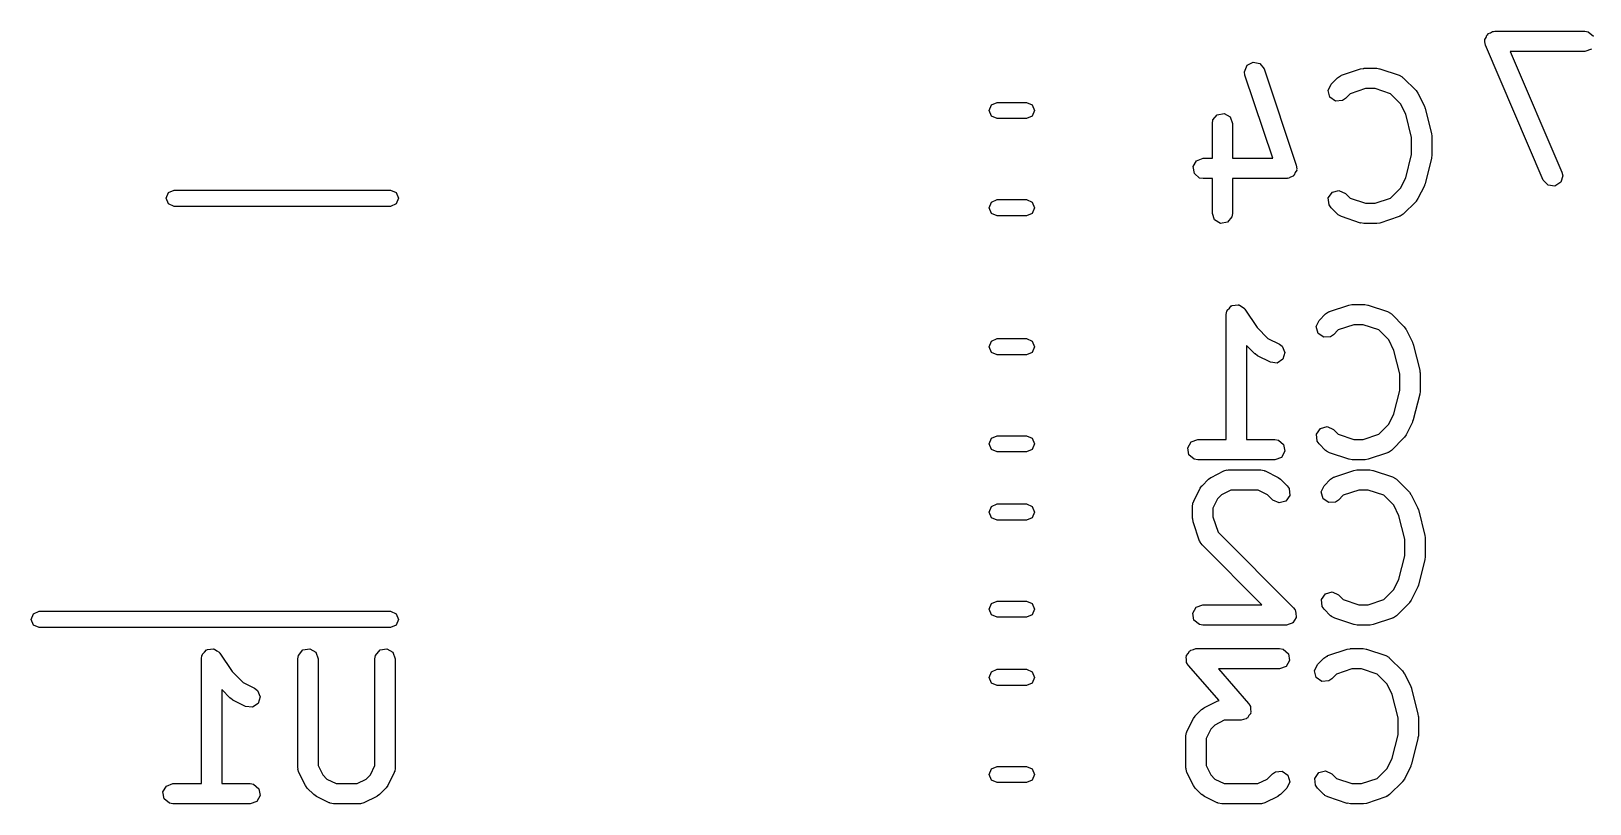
# Model space of a CAD drawing. Extents: x 91.9 to 161.1, y -116.3 to -99.6.
# Drawn here: x 128.28 to 139.82, y -105.88 to -100.15 of the extents above; entities that cross this region are included whole.
import ezdxf

# ---------------------------------------------------------------- set-up
doc = ezdxf.new("R2010")
doc.units = 0
doc.layers.add('BLACK', color=7, linetype='CONTINUOUS')

msp = doc.modelspace()

# ---------------------------------------------------------------- linework, layer by layer
at = {"layer": 'BLACK', "linetype": 'CONTINUOUS'}
for p, q in [((139.052, -100.199), (139.057, -100.182)), ((139.057, -100.182), (139.064, -100.178)), ((139.064, -100.178), (139.068, -100.17)), ((139.068, -100.17), (139.085, -100.164)), ((139.085, -100.164), (139.1, -100.154)), ((139.1, -100.154), (139.108, -100.155)), ((139.108, -100.155), (139.117, -100.152)), ((139.117, -100.152), (139.783, -100.152)), ((139.783, -100.152), (139.809, -100.157)), ((139.809, -100.157), (139.848, -100.19)), ((139.042, -100.232), (139.044, -100.223)), ((139.048, -100.257), (139.042, -100.232)), ((139.043, -100.214), (139.052, -100.199)), ((139.044, -100.223), (139.043, -100.214)), ((139.476, -101.257), (139.048, -100.257)), ((139.783, -100.302), (139.23, -100.302)), ((139.23, -100.302), (139.614, -101.198)), ((139.832, -100.285), (139.783, -100.302)), ((137.263, -100.453), (137.282, -100.405)), ((137.282, -100.405), (137.327, -100.381)), ((137.327, -100.381), (137.377, -100.391)), ((137.377, -100.391), (137.409, -100.431)), ((137.266, -100.478), (137.263, -100.453)), ((137.472, -101.094), (137.266, -100.478)), ((137.409, -100.431), (137.647, -101.145)), ((137.904, -100.545), (137.951, -100.497)), ((137.951, -100.497), (137.973, -100.482)), ((137.973, -100.482), (137.977, -100.482)), ((137.977, -100.482), (137.981, -100.479)), ((137.981, -100.479), (138.123, -100.431)), ((138.123, -100.431), (138.146, -100.428)), ((138.146, -100.428), (138.147, -100.427)), ((138.147, -100.427), (138.242, -100.427)), ((138.242, -100.427), (138.264, -100.431)), ((138.264, -100.431), (138.266, -100.431)), ((138.266, -100.431), (138.409, -100.479)), ((138.409, -100.479), (138.432, -100.491)), ((138.432, -100.491), (138.434, -100.495)), ((138.434, -100.495), (138.438, -100.497)), ((138.438, -100.497), (138.534, -100.592)), ((137.882, -100.591), (137.904, -100.545)), ((137.895, -100.641), (137.882, -100.591)), ((137.937, -100.67), (137.895, -100.641)), ((138.045, -100.616), (138.01, -100.651)), ((138.159, -100.577), (138.045, -100.616)), ((138.23, -100.577), (138.159, -100.577)), ((138.345, -100.616), (138.23, -100.577)), ((138.419, -100.69), (138.345, -100.616)), ((138.534, -100.592), (138.546, -100.611)), ((138.546, -100.611), (138.548, -100.612)), ((138.548, -100.612), (138.595, -100.707)), ((135.372, -100.74), (135.39, -100.698)), ((135.39, -100.782), (135.372, -100.74)), ((135.39, -100.698), (135.432, -100.68)), ((135.432, -100.68), (135.648, -100.68)), ((135.648, -100.68), (135.69, -100.698)), ((135.69, -100.698), (135.708, -100.74)), ((135.708, -100.74), (135.69, -100.782)), ((137.062, -100.771), (137.113, -100.762)), ((137.113, -100.762), (137.157, -100.788)), ((137.988, -100.666), (137.937, -100.67)), ((138.01, -100.651), (137.988, -100.666)), ((138.457, -100.767), (138.419, -100.69)), ((138.595, -100.707), (138.599, -100.719)), ((138.599, -100.719), (138.601, -100.722)), ((138.601, -100.722), (138.648, -100.913)), ((135.432, -100.8), (135.39, -100.782)), ((135.648, -100.8), (135.432, -100.8)), ((135.69, -100.782), (135.648, -100.8)), ((137.025, -100.836), (137.029, -100.81)), ((137.025, -101.094), (137.025, -100.836)), ((137.029, -100.81), (137.062, -100.771)), ((137.157, -100.788), (137.175, -100.836)), ((137.175, -100.836), (137.175, -101.094)), ((138.501, -100.94), (138.457, -100.767)), ((138.501, -101.065), (138.501, -100.94)), ((138.648, -100.913), (138.65, -100.928)), ((138.65, -100.928), (138.651, -100.931)), ((138.651, -100.931), (138.651, -101.074)), ((136.883, -101.156), (136.908, -101.112)), ((136.908, -101.112), (136.957, -101.094)), ((136.957, -101.094), (137.025, -101.094)), ((137.175, -101.094), (137.472, -101.094)), ((138.457, -101.238), (138.501, -101.065)), ((138.648, -101.092), (138.601, -101.282)), ((138.651, -101.074), (138.648, -101.089)), ((138.648, -101.089), (138.648, -101.092)), ((136.892, -101.207), (136.883, -101.156)), ((136.931, -101.24), (136.892, -101.207)), ((137.624, -101.227), (137.605, -101.233)), ((137.627, -101.222), (137.624, -101.227)), ((137.632, -101.219), (137.627, -101.222)), ((137.639, -101.2), (137.632, -101.219)), ((137.65, -101.182), (137.639, -101.2)), ((137.647, -101.145), (137.651, -101.171)), ((137.651, -101.171), (137.649, -101.176)), ((137.649, -101.176), (137.65, -101.182)), ((139.62, -101.223), (139.605, -101.272)), ((139.614, -101.198), (139.62, -101.223)), ((129.295, -101.348), (129.338, -101.33)), ((129.338, -101.33), (130.938, -101.33)), ((130.938, -101.33), (130.98, -101.348)), ((136.957, -101.244), (136.931, -101.24)), ((137.025, -101.244), (136.957, -101.244)), ((137.025, -101.502), (137.025, -101.244)), ((137.576, -101.244), (137.175, -101.244)), ((137.175, -101.244), (137.175, -101.502)), ((137.581, -101.242), (137.576, -101.244)), ((137.587, -101.243), (137.581, -101.242)), ((137.605, -101.233), (137.587, -101.243)), ((137.914, -101.346), (137.963, -101.332)), ((137.963, -101.332), (138.01, -101.354)), ((138.345, -101.389), (138.419, -101.315)), ((138.419, -101.315), (138.457, -101.238)), ((138.595, -101.298), (138.548, -101.393)), ((138.596, -101.294), (138.595, -101.298)), ((138.601, -101.282), (138.596, -101.294)), ((139.511, -101.294), (139.476, -101.257)), ((139.562, -101.3), (139.511, -101.294)), ((139.605, -101.272), (139.562, -101.3)), ((129.278, -101.39), (129.295, -101.348)), ((129.295, -101.432), (129.278, -101.39)), ((129.338, -101.45), (129.295, -101.432)), ((130.938, -101.45), (129.338, -101.45)), ((130.98, -101.432), (130.938, -101.45)), ((130.98, -101.348), (130.998, -101.39)), ((130.998, -101.39), (130.98, -101.432)), ((135.372, -101.46), (135.39, -101.418)), ((135.39, -101.418), (135.432, -101.4)), ((135.432, -101.4), (135.648, -101.4)), ((135.648, -101.4), (135.69, -101.418)), ((135.69, -101.418), (135.708, -101.46)), ((137.884, -101.388), (137.914, -101.346)), ((137.889, -101.439), (137.884, -101.388)), ((137.904, -101.46), (137.889, -101.439)), ((138.01, -101.354), (138.045, -101.389)), ((138.045, -101.389), (138.159, -101.427)), ((138.159, -101.427), (138.23, -101.427)), ((138.23, -101.427), (138.345, -101.389)), ((138.534, -101.413), (138.438, -101.508)), ((138.548, -101.393), (138.534, -101.411)), ((138.534, -101.411), (138.534, -101.413)), ((135.39, -101.502), (135.372, -101.46)), ((135.432, -101.52), (135.39, -101.502)), ((135.648, -101.52), (135.432, -101.52)), ((135.69, -101.502), (135.648, -101.52)), ((135.708, -101.46), (135.69, -101.502)), ((137.042, -101.551), (137.025, -101.502)), ((137.086, -101.576), (137.042, -101.551)), ((137.137, -101.567), (137.086, -101.576)), ((137.17, -101.528), (137.137, -101.567)), ((137.175, -101.502), (137.17, -101.528)), ((137.951, -101.508), (137.904, -101.46)), ((137.955, -101.51), (137.951, -101.508)), ((137.958, -101.514), (137.955, -101.51)), ((137.981, -101.526), (137.958, -101.514)), ((138.123, -101.574), (137.981, -101.526)), ((138.125, -101.573), (138.123, -101.574)), ((138.147, -101.577), (138.125, -101.573)), ((138.409, -101.526), (138.266, -101.574)), ((138.412, -101.523), (138.409, -101.526)), ((138.417, -101.523), (138.412, -101.523)), ((138.438, -101.508), (138.417, -101.523)), ((138.242, -101.577), (138.147, -101.577)), ((138.244, -101.577), (138.242, -101.577)), ((138.266, -101.574), (138.244, -101.577)), ((137.127, -102.252), (137.132, -102.227)), ((137.127, -103.177), (137.127, -102.252)), ((137.132, -102.227), (137.135, -102.223)), ((137.135, -102.219), (137.151, -102.204)), ((137.135, -102.223), (137.135, -102.219)), ((137.151, -102.204), (137.165, -102.187)), ((137.165, -102.187), (137.169, -102.187)), ((137.169, -102.187), (137.172, -102.184)), ((137.172, -102.184), (137.194, -102.182)), ((137.194, -102.182), (137.216, -102.179)), ((137.216, -102.179), (137.219, -102.181)), ((137.219, -102.181), (137.224, -102.18)), ((137.224, -102.18), (137.241, -102.193)), ((137.241, -102.193), (137.26, -102.204)), ((137.26, -102.204), (137.261, -102.208)), ((137.261, -102.208), (137.265, -102.211)), ((137.265, -102.211), (137.356, -102.347)), ((137.816, -102.295), (137.864, -102.247)), ((137.864, -102.247), (137.885, -102.232)), ((137.885, -102.232), (137.89, -102.232)), ((137.89, -102.232), (137.893, -102.229)), ((137.893, -102.229), (138.036, -102.181)), ((138.036, -102.181), (138.058, -102.178)), ((138.058, -102.178), (138.06, -102.177)), ((138.06, -102.177), (138.155, -102.177)), ((138.155, -102.177), (138.177, -102.181)), ((138.177, -102.181), (138.179, -102.181)), ((138.179, -102.181), (138.321, -102.229)), ((138.321, -102.229), (138.344, -102.241)), ((138.344, -102.241), (138.347, -102.245)), ((138.347, -102.245), (138.351, -102.247)), ((138.351, -102.247), (138.446, -102.342)), ((137.356, -102.347), (137.437, -102.429)), ((137.794, -102.341), (137.816, -102.295)), ((137.808, -102.391), (137.794, -102.341)), ((137.957, -102.366), (137.922, -102.401)), ((138.072, -102.327), (137.957, -102.366)), ((138.143, -102.327), (138.072, -102.327)), ((138.257, -102.366), (138.143, -102.327)), ((138.331, -102.44), (138.257, -102.366)), ((138.446, -102.342), (138.459, -102.361)), ((138.459, -102.361), (138.46, -102.362)), ((138.46, -102.362), (138.508, -102.457)), ((135.372, -102.49), (135.39, -102.448)), ((135.39, -102.532), (135.372, -102.49)), ((135.39, -102.448), (135.432, -102.43)), ((135.432, -102.43), (135.648, -102.43)), ((135.648, -102.43), (135.69, -102.448)), ((135.69, -102.448), (135.708, -102.49)), ((135.708, -102.49), (135.69, -102.532)), ((137.34, -102.544), (137.278, -102.481)), ((137.278, -102.481), (137.278, -103.177)), ((137.437, -102.429), (137.522, -102.471)), ((137.522, -102.471), (137.543, -102.487)), ((137.543, -102.487), (137.563, -102.534)), ((137.85, -102.42), (137.808, -102.391)), ((137.901, -102.416), (137.85, -102.42)), ((137.922, -102.401), (137.901, -102.416)), ((138.37, -102.517), (138.331, -102.44)), ((138.508, -102.457), (138.511, -102.469)), ((138.511, -102.469), (138.513, -102.472)), ((138.513, -102.472), (138.561, -102.663)), ((135.432, -102.55), (135.39, -102.532)), ((135.648, -102.55), (135.432, -102.55)), ((135.69, -102.532), (135.648, -102.55)), ((137.341, -102.544), (137.34, -102.544)), ((137.359, -102.558), (137.341, -102.544)), ((137.455, -102.605), (137.359, -102.558)), ((137.506, -102.611), (137.455, -102.605)), ((137.548, -102.583), (137.506, -102.611)), ((137.563, -102.534), (137.548, -102.583)), ((138.413, -102.69), (138.37, -102.517)), ((138.413, -102.815), (138.413, -102.69)), ((138.561, -102.663), (138.562, -102.678)), ((138.562, -102.678), (138.563, -102.681)), ((138.563, -102.681), (138.563, -102.824)), ((138.37, -102.988), (138.413, -102.815)), ((138.561, -102.842), (138.513, -103.032)), ((138.563, -102.824), (138.561, -102.839)), ((138.561, -102.839), (138.561, -102.842)), ((138.257, -103.139), (138.331, -103.065)), ((138.331, -103.065), (138.37, -102.988)), ((138.508, -103.048), (138.46, -103.143)), ((138.513, -103.032), (138.508, -103.044)), ((138.508, -103.044), (138.508, -103.048)), ((135.372, -103.21), (135.39, -103.168)), ((135.39, -103.168), (135.432, -103.15)), ((135.432, -103.15), (135.648, -103.15)), ((135.648, -103.15), (135.69, -103.168)), ((135.69, -103.168), (135.708, -103.21)), ((136.869, -103.195), (136.917, -103.177)), ((136.917, -103.177), (137.127, -103.177)), ((137.278, -103.177), (137.488, -103.177)), ((137.488, -103.177), (137.514, -103.182)), ((137.514, -103.182), (137.553, -103.215)), ((137.797, -103.138), (137.826, -103.096)), ((137.801, -103.189), (137.797, -103.138)), ((137.816, -103.21), (137.801, -103.189)), ((137.826, -103.096), (137.876, -103.082)), ((137.876, -103.082), (137.922, -103.104)), ((137.922, -103.104), (137.957, -103.139)), ((137.957, -103.139), (138.072, -103.177)), ((138.072, -103.177), (138.143, -103.177)), ((138.143, -103.177), (138.257, -103.139)), ((138.446, -103.163), (138.351, -103.258)), ((138.447, -103.161), (138.446, -103.163)), ((138.46, -103.143), (138.447, -103.161)), ((135.39, -103.252), (135.372, -103.21)), ((135.432, -103.27), (135.39, -103.252)), ((135.648, -103.27), (135.432, -103.27)), ((135.69, -103.252), (135.648, -103.27)), ((135.708, -103.21), (135.69, -103.252)), ((136.843, -103.239), (136.869, -103.195)), ((136.852, -103.29), (136.843, -103.239)), ((136.891, -103.323), (136.852, -103.29)), ((137.562, -103.265), (137.536, -103.31)), ((137.553, -103.215), (137.562, -103.265)), ((137.864, -103.258), (137.816, -103.21)), ((137.868, -103.26), (137.864, -103.258)), ((137.87, -103.264), (137.868, -103.26)), ((137.893, -103.276), (137.87, -103.264)), ((138.036, -103.324), (137.893, -103.276)), ((138.321, -103.276), (138.179, -103.324)), ((138.325, -103.273), (138.321, -103.276)), ((138.329, -103.273), (138.325, -103.273)), ((138.351, -103.258), (138.329, -103.273)), ((136.917, -103.327), (136.891, -103.323)), ((137.488, -103.327), (136.917, -103.327)), ((137.016, -103.458), (137.111, -103.41)), ((137.111, -103.41), (137.136, -103.403)), ((137.136, -103.403), (137.141, -103.404)), ((137.141, -103.404), (137.145, -103.402)), ((137.145, -103.402), (137.383, -103.402)), ((137.383, -103.402), (137.409, -103.407)), ((137.409, -103.407), (137.412, -103.41)), ((137.412, -103.41), (137.416, -103.41)), ((137.416, -103.41), (137.512, -103.458)), ((137.536, -103.31), (137.488, -103.327)), ((137.931, -103.454), (138.073, -103.406)), ((138.038, -103.323), (138.036, -103.324)), ((138.06, -103.327), (138.038, -103.323)), ((138.155, -103.327), (138.06, -103.327)), ((138.073, -103.406), (138.096, -103.403)), ((138.096, -103.403), (138.097, -103.402)), ((138.097, -103.402), (138.192, -103.402)), ((138.156, -103.327), (138.155, -103.327)), ((138.179, -103.324), (138.156, -103.327)), ((138.192, -103.402), (138.214, -103.406)), ((138.214, -103.406), (138.216, -103.406)), ((138.216, -103.406), (138.359, -103.454)), ((136.935, -103.539), (136.948, -103.521)), ((136.948, -103.521), (136.949, -103.52)), ((136.949, -103.52), (136.996, -103.472)), ((136.996, -103.472), (137.015, -103.459)), ((137.015, -103.459), (137.016, -103.458)), ((137.512, -103.458), (137.53, -103.471)), ((137.53, -103.471), (137.531, -103.472)), ((137.531, -103.472), (137.579, -103.52)), ((137.579, -103.52), (137.594, -103.541)), ((137.832, -103.566), (137.854, -103.52)), ((137.854, -103.52), (137.901, -103.472)), ((137.901, -103.472), (137.923, -103.457)), ((137.923, -103.457), (137.927, -103.457)), ((137.927, -103.457), (137.931, -103.454)), ((138.359, -103.454), (138.382, -103.466)), ((138.382, -103.466), (138.384, -103.47)), ((138.384, -103.47), (138.388, -103.472)), ((138.388, -103.472), (138.484, -103.567)), ((136.879, -103.668), (136.884, -103.642)), ((136.884, -103.642), (136.887, -103.639)), ((136.887, -103.634), (136.935, -103.539)), ((136.887, -103.639), (136.887, -103.634)), ((137.064, -103.617), (137.029, -103.686)), ((137.094, -103.587), (137.064, -103.617)), ((137.162, -103.552), (137.094, -103.587)), ((137.365, -103.552), (137.162, -103.552)), ((137.434, -103.587), (137.365, -103.552)), ((137.473, -103.626), (137.434, -103.587)), ((137.519, -103.647), (137.473, -103.626)), ((137.569, -103.634), (137.519, -103.647)), ((137.598, -103.592), (137.569, -103.634)), ((137.594, -103.541), (137.598, -103.592)), ((137.845, -103.616), (137.832, -103.566)), ((137.887, -103.645), (137.845, -103.616)), ((137.938, -103.641), (137.887, -103.645)), ((137.96, -103.626), (137.938, -103.641)), ((137.995, -103.591), (137.96, -103.626)), ((138.109, -103.552), (137.995, -103.591)), ((138.18, -103.552), (138.109, -103.552)), ((138.295, -103.591), (138.18, -103.552)), ((138.369, -103.665), (138.295, -103.591)), ((138.484, -103.567), (138.496, -103.586)), ((138.496, -103.586), (138.498, -103.587)), ((138.498, -103.587), (138.545, -103.682)), ((135.372, -103.715), (135.39, -103.673)), ((135.39, -103.757), (135.372, -103.715)), ((135.39, -103.673), (135.432, -103.655)), ((135.432, -103.775), (135.39, -103.757)), ((135.432, -103.655), (135.648, -103.655)), ((135.648, -103.655), (135.69, -103.673)), ((135.69, -103.757), (135.648, -103.775)), ((135.69, -103.673), (135.708, -103.715)), ((135.708, -103.715), (135.69, -103.757)), ((136.879, -103.763), (136.879, -103.668)), ((136.88, -103.765), (136.879, -103.763)), ((136.883, -103.787), (136.88, -103.765)), ((137.029, -103.686), (137.029, -103.751)), ((137.029, -103.751), (137.067, -103.865)), ((138.407, -103.742), (138.369, -103.665)), ((138.451, -103.915), (138.407, -103.742)), ((138.545, -103.682), (138.549, -103.694)), ((138.549, -103.694), (138.551, -103.697)), ((138.551, -103.697), (138.598, -103.888)), ((135.648, -103.775), (135.432, -103.775)), ((136.931, -103.93), (136.883, -103.787)), ((137.067, -103.865), (137.626, -104.424)), ((136.934, -103.933), (136.931, -103.93)), ((136.934, -103.938), (136.934, -103.933)), ((136.949, -103.959), (136.934, -103.938)), ((137.392, -104.402), (136.949, -103.959)), ((138.451, -104.04), (138.451, -103.915)), ((138.598, -103.888), (138.6, -103.903)), ((138.6, -103.903), (138.601, -103.906)), ((138.601, -103.906), (138.601, -104.049)), ((138.407, -104.213), (138.451, -104.04)), ((138.598, -104.067), (138.551, -104.257)), ((138.601, -104.049), (138.598, -104.064)), ((138.598, -104.064), (138.598, -104.067)), ((138.369, -104.29), (138.407, -104.213)), ((137.834, -104.363), (137.864, -104.321)), ((137.864, -104.321), (137.913, -104.307)), ((137.913, -104.307), (137.96, -104.329)), ((137.96, -104.329), (137.995, -104.364)), ((138.295, -104.364), (138.369, -104.29)), ((138.545, -104.273), (138.498, -104.368)), ((138.546, -104.269), (138.545, -104.273)), ((138.551, -104.257), (138.546, -104.269)), ((128.295, -104.468), (128.338, -104.45)), ((128.338, -104.45), (130.938, -104.45)), ((130.938, -104.45), (130.98, -104.468)), ((135.372, -104.435), (135.39, -104.393)), ((135.39, -104.477), (135.372, -104.435)), ((135.39, -104.393), (135.432, -104.375)), ((135.432, -104.375), (135.648, -104.375)), ((135.648, -104.375), (135.69, -104.393)), ((135.69, -104.393), (135.708, -104.435)), ((135.708, -104.435), (135.69, -104.477)), ((136.88, -104.464), (136.906, -104.42)), ((136.906, -104.42), (136.954, -104.402)), ((136.954, -104.402), (137.392, -104.402)), ((137.626, -104.424), (137.636, -104.438)), ((137.636, -104.438), (137.638, -104.44)), ((137.638, -104.44), (137.639, -104.442)), ((137.639, -104.442), (137.641, -104.446)), ((137.641, -104.446), (137.643, -104.468)), ((137.839, -104.414), (137.834, -104.363)), ((137.854, -104.435), (137.839, -104.414)), ((137.901, -104.483), (137.854, -104.435)), ((137.995, -104.364), (138.109, -104.402)), ((138.109, -104.402), (138.18, -104.402)), ((138.18, -104.402), (138.295, -104.364)), ((138.484, -104.388), (138.388, -104.483)), ((138.498, -104.368), (138.484, -104.386)), ((138.484, -104.386), (138.484, -104.388)), ((128.278, -104.51), (128.295, -104.468)), ((128.295, -104.552), (128.278, -104.51)), ((128.338, -104.57), (128.295, -104.552)), ((130.938, -104.57), (128.338, -104.57)), ((130.98, -104.552), (130.938, -104.57)), ((130.98, -104.468), (130.998, -104.51)), ((130.998, -104.51), (130.98, -104.552)), ((135.432, -104.495), (135.39, -104.477)), ((135.648, -104.495), (135.432, -104.495)), ((135.69, -104.477), (135.648, -104.495)), ((136.889, -104.515), (136.88, -104.464)), ((136.929, -104.548), (136.889, -104.515)), ((136.954, -104.552), (136.929, -104.548)), ((137.573, -104.552), (136.954, -104.552)), ((137.595, -104.545), (137.573, -104.552)), ((137.616, -104.539), (137.595, -104.545)), ((137.618, -104.536), (137.616, -104.539)), ((137.622, -104.535), (137.618, -104.536)), ((137.633, -104.515), (137.622, -104.535)), ((137.646, -104.497), (137.633, -104.515)), ((137.643, -104.468), (137.647, -104.49)), ((137.647, -104.49), (137.645, -104.493)), ((137.645, -104.493), (137.646, -104.497)), ((137.905, -104.485), (137.901, -104.483)), ((137.908, -104.489), (137.905, -104.485)), ((137.931, -104.501), (137.908, -104.489)), ((138.073, -104.549), (137.931, -104.501)), ((138.075, -104.548), (138.073, -104.549)), ((138.097, -104.552), (138.075, -104.548)), ((138.192, -104.552), (138.097, -104.552)), ((138.194, -104.552), (138.192, -104.552)), ((138.216, -104.549), (138.194, -104.552)), ((138.359, -104.501), (138.216, -104.549)), ((138.362, -104.498), (138.359, -104.501)), ((138.367, -104.498), (138.362, -104.498)), ((138.388, -104.483), (138.367, -104.498)), ((129.539, -104.802), (129.543, -104.777)), ((129.539, -105.727), (129.539, -104.802)), ((129.543, -104.777), (129.546, -104.773)), ((129.546, -104.769), (129.562, -104.754)), ((129.546, -104.773), (129.546, -104.769)), ((129.562, -104.754), (129.576, -104.737)), ((129.576, -104.737), (129.58, -104.737)), ((129.58, -104.737), (129.584, -104.734)), ((129.584, -104.734), (129.605, -104.732)), ((129.605, -104.732), (129.627, -104.729)), ((129.627, -104.729), (129.63, -104.731)), ((129.63, -104.731), (129.635, -104.73)), ((129.635, -104.73), (129.652, -104.743)), ((129.652, -104.743), (129.671, -104.754)), ((129.671, -104.754), (129.673, -104.758)), ((129.673, -104.758), (129.676, -104.761)), ((129.676, -104.761), (129.767, -104.897)), ((130.253, -104.802), (130.257, -104.777)), ((130.253, -105.612), (130.253, -104.802)), ((130.257, -104.777), (130.29, -104.737)), ((130.29, -104.737), (130.341, -104.729)), ((130.341, -104.729), (130.385, -104.754)), ((130.385, -104.754), (130.403, -104.802)), ((130.403, -104.802), (130.403, -105.594)), ((130.824, -104.802), (130.829, -104.777)), ((130.824, -105.594), (130.824, -104.802)), ((130.829, -104.777), (130.862, -104.737)), ((130.862, -104.737), (130.912, -104.729)), ((130.912, -104.729), (130.957, -104.754)), ((130.957, -104.754), (130.974, -104.802)), ((130.974, -104.802), (130.974, -105.612)), ((136.83, -104.789), (136.833, -104.784)), ((136.834, -104.809), (136.83, -104.789)), ((136.833, -104.778), (136.846, -104.762)), ((136.833, -104.784), (136.833, -104.778)), ((136.846, -104.762), (136.856, -104.745)), ((136.856, -104.745), (136.862, -104.743)), ((136.862, -104.743), (136.865, -104.738)), ((136.865, -104.738), (136.885, -104.734)), ((136.885, -104.734), (136.904, -104.727)), ((136.904, -104.727), (137.523, -104.727)), ((137.523, -104.727), (137.549, -104.732)), ((137.549, -104.732), (137.588, -104.765)), ((137.588, -104.765), (137.597, -104.815)), ((137.804, -104.845), (137.851, -104.797)), ((137.851, -104.797), (137.873, -104.782)), ((137.873, -104.782), (137.877, -104.782)), ((137.877, -104.782), (137.881, -104.779)), ((137.881, -104.779), (138.023, -104.731)), ((138.023, -104.731), (138.046, -104.728)), ((138.046, -104.728), (138.047, -104.727)), ((138.047, -104.727), (138.142, -104.727)), ((138.142, -104.727), (138.164, -104.731)), ((138.164, -104.731), (138.166, -104.731)), ((138.166, -104.731), (138.309, -104.779)), ((138.309, -104.779), (138.332, -104.791)), ((138.332, -104.791), (138.334, -104.795)), ((138.334, -104.795), (138.338, -104.797)), ((138.338, -104.797), (138.434, -104.892)), ((129.767, -104.897), (129.849, -104.979)), ((135.372, -104.94), (135.39, -104.898)), ((135.39, -104.898), (135.432, -104.88)), ((135.432, -104.88), (135.648, -104.88)), ((135.648, -104.88), (135.69, -104.898)), ((135.69, -104.898), (135.708, -104.94)), ((136.834, -104.829), (136.834, -104.809)), ((136.839, -104.837), (136.834, -104.829)), ((136.839, -104.84), (136.839, -104.837)), ((136.842, -104.842), (136.839, -104.84)), ((136.848, -104.852), (136.842, -104.842)), ((137.076, -105.112), (136.848, -104.852)), ((137.523, -104.877), (137.07, -104.877)), ((137.07, -104.877), (137.294, -105.134)), ((137.572, -104.86), (137.523, -104.877)), ((137.597, -104.815), (137.572, -104.86)), ((137.782, -104.891), (137.804, -104.845)), ((137.795, -104.941), (137.782, -104.891)), ((137.945, -104.916), (137.91, -104.951)), ((138.059, -104.877), (137.945, -104.916)), ((138.13, -104.877), (138.059, -104.877)), ((138.245, -104.916), (138.13, -104.877)), ((138.319, -104.99), (138.245, -104.916)), ((138.434, -104.892), (138.446, -104.911)), ((138.446, -104.911), (138.448, -104.912)), ((138.448, -104.912), (138.495, -105.007)), ((129.751, -105.094), (129.689, -105.031)), ((129.689, -105.031), (129.689, -105.727)), ((129.849, -104.979), (129.933, -105.021)), ((129.933, -105.021), (129.954, -105.037)), ((135.39, -104.982), (135.372, -104.94)), ((135.432, -105), (135.39, -104.982)), ((135.648, -105), (135.432, -105)), ((135.69, -104.982), (135.648, -105)), ((135.708, -104.94), (135.69, -104.982)), ((137.837, -104.97), (137.795, -104.941)), ((137.888, -104.966), (137.837, -104.97)), ((137.91, -104.951), (137.888, -104.966)), ((138.357, -105.067), (138.319, -104.99)), ((138.495, -105.007), (138.499, -105.019)), ((138.499, -105.019), (138.501, -105.022)), ((138.501, -105.022), (138.548, -105.213)), ((129.753, -105.094), (129.751, -105.094)), ((129.771, -105.108), (129.753, -105.094)), ((129.866, -105.155), (129.771, -105.108)), ((129.96, -105.133), (129.917, -105.161)), ((129.954, -105.037), (129.974, -105.084)), ((129.974, -105.084), (129.96, -105.133)), ((136.966, -105.164), (137.061, -105.116)), ((137.061, -105.116), (137.076, -105.112)), ((137.294, -105.134), (137.3, -105.144)), ((137.3, -105.144), (137.303, -105.146)), ((137.303, -105.146), (137.303, -105.149)), ((137.303, -105.149), (137.308, -105.156)), ((138.401, -105.24), (138.357, -105.067)), ((129.917, -105.161), (129.866, -105.155)), ((136.837, -105.34), (136.885, -105.245)), ((136.885, -105.245), (136.898, -105.227)), ((136.898, -105.227), (136.899, -105.226)), ((136.899, -105.226), (136.946, -105.178)), ((136.946, -105.178), (136.965, -105.165)), ((136.965, -105.165), (136.966, -105.164)), ((137.112, -105.258), (137.044, -105.293)), ((137.238, -105.258), (137.112, -105.258)), ((137.257, -105.251), (137.238, -105.258)), ((137.276, -105.247), (137.257, -105.251)), ((137.28, -105.243), (137.276, -105.247)), ((137.286, -105.241), (137.28, -105.243)), ((137.296, -105.223), (137.286, -105.241)), ((137.309, -105.208), (137.296, -105.223)), ((137.308, -105.156), (137.308, -105.176)), ((137.308, -105.176), (137.311, -105.196)), ((137.311, -105.196), (137.308, -105.202)), ((137.308, -105.202), (137.309, -105.208)), ((138.401, -105.365), (138.401, -105.24)), ((138.548, -105.213), (138.55, -105.228)), ((138.55, -105.228), (138.551, -105.231)), ((138.551, -105.231), (138.551, -105.374)), ((136.829, -105.374), (136.834, -105.348)), ((136.829, -105.612), (136.829, -105.374)), ((136.834, -105.348), (136.837, -105.345)), ((136.837, -105.345), (136.837, -105.34)), ((137.014, -105.323), (136.979, -105.392)), ((137.044, -105.293), (137.014, -105.323)), ((138.357, -105.538), (138.401, -105.365)), ((138.551, -105.374), (138.548, -105.389)), ((136.979, -105.392), (136.979, -105.594)), ((138.548, -105.392), (138.501, -105.582)), ((138.548, -105.389), (138.548, -105.392)), ((130.255, -105.616), (130.253, -105.612)), ((130.403, -105.594), (130.437, -105.663)), ((130.79, -105.663), (130.824, -105.594)), ((130.974, -105.612), (130.97, -105.638)), ((135.39, -105.618), (135.432, -105.6)), ((135.432, -105.6), (135.648, -105.6)), ((135.648, -105.6), (135.69, -105.618)), ((136.831, -105.616), (136.829, -105.612)), ((136.979, -105.594), (137.014, -105.663)), ((138.319, -105.615), (138.357, -105.538)), ((138.495, -105.598), (138.448, -105.693)), ((138.496, -105.594), (138.495, -105.598)), ((138.501, -105.582), (138.496, -105.594)), ((129.28, -105.745), (129.328, -105.727)), ((129.328, -105.727), (129.539, -105.727)), ((129.689, -105.727), (129.899, -105.727)), ((129.899, -105.727), (129.925, -105.732)), ((130.253, -105.62), (130.255, -105.616)), ((130.261, -105.645), (130.253, -105.62)), ((130.309, -105.741), (130.261, -105.645)), ((130.437, -105.663), (130.468, -105.693)), ((130.468, -105.693), (130.536, -105.727)), ((130.536, -105.727), (130.691, -105.727)), ((130.691, -105.727), (130.76, -105.693)), ((130.76, -105.693), (130.79, -105.663)), ((130.966, -105.645), (130.919, -105.741)), ((130.967, -105.641), (130.966, -105.645)), ((130.97, -105.638), (130.967, -105.641)), ((135.372, -105.66), (135.39, -105.618)), ((135.39, -105.702), (135.372, -105.66)), ((135.432, -105.72), (135.39, -105.702)), ((135.648, -105.72), (135.432, -105.72)), ((135.69, -105.702), (135.648, -105.72)), ((135.69, -105.618), (135.708, -105.66)), ((135.708, -105.66), (135.69, -105.702)), ((136.83, -105.62), (136.831, -105.616)), ((136.837, -105.645), (136.83, -105.62)), ((136.885, -105.741), (136.837, -105.645)), ((137.014, -105.663), (137.044, -105.693)), ((137.044, -105.693), (137.112, -105.727)), ((137.112, -105.727), (137.363, -105.727)), ((137.363, -105.727), (137.431, -105.693)), ((137.431, -105.693), (137.47, -105.654)), ((137.47, -105.654), (137.492, -105.639)), ((137.492, -105.639), (137.543, -105.635)), ((137.543, -105.635), (137.585, -105.664)), ((137.598, -105.714), (137.576, -105.76)), ((137.585, -105.664), (137.598, -105.714)), ((137.784, -105.688), (137.814, -105.646)), ((137.789, -105.739), (137.784, -105.688)), ((137.814, -105.646), (137.863, -105.632)), ((137.863, -105.632), (137.91, -105.654)), ((137.91, -105.654), (137.945, -105.689)), ((137.945, -105.689), (138.059, -105.727)), ((138.059, -105.727), (138.13, -105.727)), ((138.13, -105.727), (138.245, -105.689)), ((138.245, -105.689), (138.319, -105.615)), ((138.434, -105.713), (138.338, -105.808)), ((138.448, -105.693), (138.434, -105.711)), ((138.434, -105.711), (138.434, -105.713)), ((129.254, -105.789), (129.28, -105.745)), ((129.263, -105.84), (129.254, -105.789)), ((129.302, -105.873), (129.263, -105.84)), ((129.925, -105.732), (129.964, -105.765)), ((129.973, -105.815), (129.948, -105.86)), ((129.964, -105.765), (129.973, -105.815)), ((130.31, -105.742), (130.309, -105.741)), ((130.323, -105.76), (130.31, -105.742)), ((130.37, -105.808), (130.323, -105.76)), ((130.372, -105.808), (130.37, -105.808)), ((130.39, -105.822), (130.372, -105.808)), ((130.485, -105.869), (130.39, -105.822)), ((130.838, -105.822), (130.742, -105.869)), ((130.839, -105.821), (130.838, -105.822)), ((130.857, -105.808), (130.839, -105.821)), ((130.905, -105.76), (130.857, -105.808)), ((130.906, -105.759), (130.905, -105.76)), ((130.919, -105.741), (130.906, -105.759)), ((136.886, -105.742), (136.885, -105.741)), ((136.899, -105.76), (136.886, -105.742)), ((136.946, -105.808), (136.899, -105.76)), ((136.948, -105.808), (136.946, -105.808)), ((136.966, -105.822), (136.948, -105.808)), ((137.061, -105.869), (136.966, -105.822)), ((137.509, -105.822), (137.414, -105.869)), ((137.51, -105.821), (137.509, -105.822)), ((137.529, -105.808), (137.51, -105.821)), ((137.576, -105.76), (137.529, -105.808)), ((137.804, -105.76), (137.789, -105.739)), ((137.851, -105.808), (137.804, -105.76)), ((137.855, -105.81), (137.851, -105.808)), ((137.858, -105.814), (137.855, -105.81)), ((137.881, -105.826), (137.858, -105.814)), ((138.023, -105.874), (137.881, -105.826)), ((138.309, -105.826), (138.166, -105.874)), ((138.312, -105.823), (138.309, -105.826)), ((138.317, -105.823), (138.312, -105.823)), ((138.338, -105.808), (138.317, -105.823)), ((129.328, -105.877), (129.302, -105.873)), ((129.899, -105.877), (129.328, -105.877)), ((129.948, -105.86), (129.899, -105.877)), ((130.489, -105.87), (130.485, -105.869)), ((130.493, -105.873), (130.489, -105.87)), ((130.518, -105.877), (130.493, -105.873)), ((130.709, -105.877), (130.518, -105.877)), ((130.713, -105.876), (130.709, -105.877)), ((130.718, -105.877), (130.713, -105.876)), ((130.742, -105.869), (130.718, -105.877)), ((137.066, -105.87), (137.061, -105.869)), ((137.069, -105.873), (137.066, -105.87)), ((137.095, -105.877), (137.069, -105.873)), ((137.38, -105.877), (137.095, -105.877)), ((137.385, -105.876), (137.38, -105.877)), ((137.389, -105.877), (137.385, -105.876)), ((137.414, -105.869), (137.389, -105.877)), ((138.025, -105.873), (138.023, -105.874)), ((138.047, -105.877), (138.025, -105.873)), ((138.142, -105.877), (138.047, -105.877)), ((138.144, -105.877), (138.142, -105.877)), ((138.166, -105.874), (138.144, -105.877))]:
    msp.add_line(p, q, dxfattribs=at)

doc.saveas('drawing.dxf')
